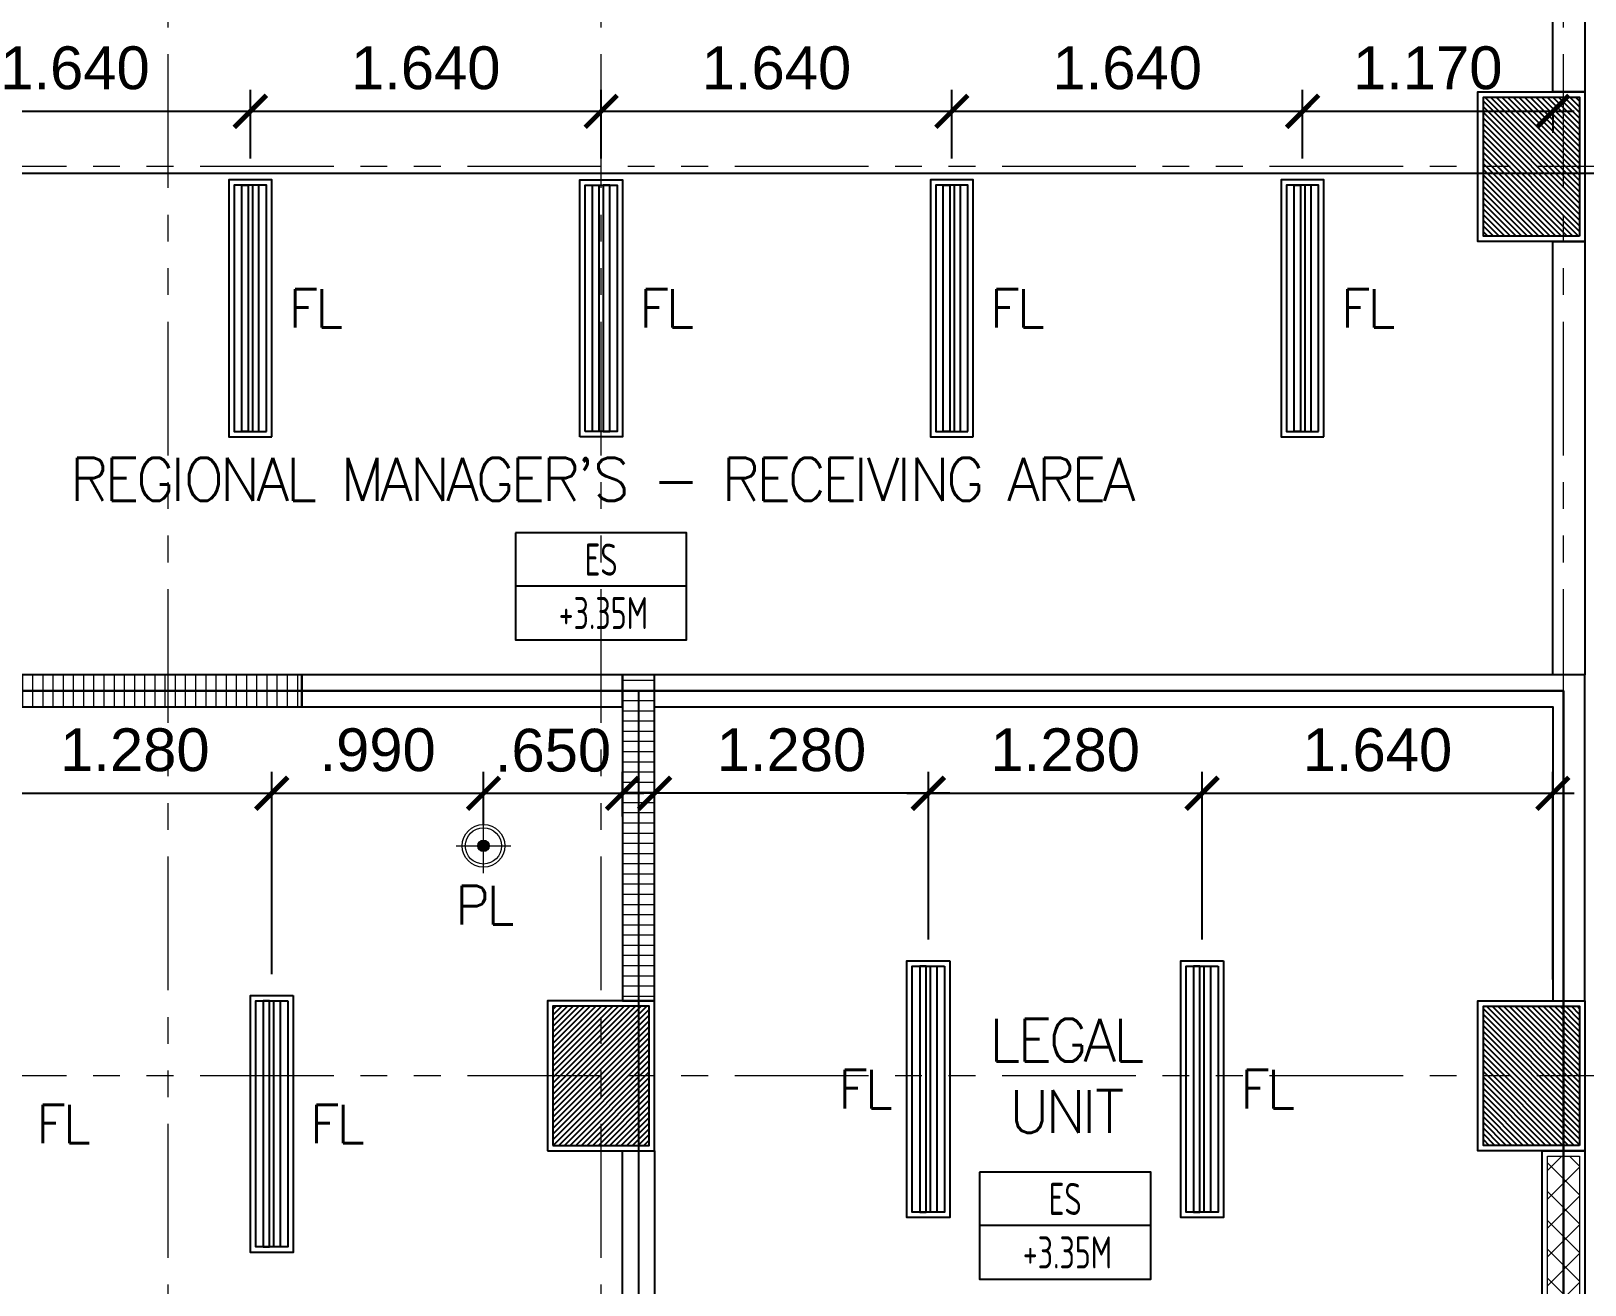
# Model space of a CAD drawing. Header units: metres. Extents: x -12400 to 1, y 0 to 106422.
# Drawn here: x -12126.28 to -12119.01, y 106340.76 to 106346.62 of the extents above; entities that cross this region are included whole.
import ezdxf
from ezdxf.enums import TextEntityAlignment as Align

# ---------------------------------------------------------------- set-up
doc = ezdxf.new("R2010")
doc.units = ezdxf.units.M
doc.header["$PDMODE"] = 35
doc.linetypes.add('PHANTOM2', pattern=[1.25, 0.625, -0.125, 0.125, -0.125, 0.125, -0.125])
for name, color, linetype, lineweight in [('A-DIM-100', 8, 'Continuous', 0), ('DIM 001', 251, 'Continuous', 13), ('FURN', 8, 'Continuous', 5), ('HATCH', 250, 'Continuous', 5), ('LAYOUT', 1, 'Continuous', 20), ('LF 001', 51, 'Continuous', 20)]:
    doc.layers.add(name, color=color, linetype=linetype, lineweight=lineweight)
for name, color, linetype in [('C-SCHED', 1, 'Continuous'), ('E_FIX_LIGHT1', 2, 'Continuous'), ('lighting', 1, 'Continuous'), ('stone', 15, 'Continuous'), ('txt', 2, 'Continuous'), ('WALL', 7, 'Continuous')]:
    doc.layers.add(name, color=color, linetype=linetype)
doc.layers.add('GUIDELINES', color=206, linetype='Continuous', plot=False)
doc.styles.add('architxt', font='architxt.shx', dxfattribs={"width": 0.8})
doc.styles.add('DIMTXT-100', font='arial.ttf')
doc.styles.add('swis721', font='swiss.ttf')
doc.styles.add('T.25', font='romans.shx', dxfattribs={"height": 0.2})
doc.dimstyles.new('D-100', dxfattribs={"dimtxt": 0.2, "dimasz": 0.15, "dimexe": 0.1, "dimexo": 0.1, "dimgap": 0.1, "dimtad": 1, "dimdec": 3, "dimzin": 4, "dimdsep": 46, "dimtxsty": 'DIMTXT-100', "dimblk": 'ARCHTICK', "dimcen": 0.2, "dimdle": 0.1, "dimclrd": 8, "dimclre": 8, "dimclrt": 2, "dimadec": 0, "dimazin": 1, "dimtfac": 1, "dimtdec": 3, "dimtofl": 0, "dimtmove": 2, "dimatfit": 3, "dimfxl": 1, "dimarcsym": 0})
doc.dimstyles.new('DIM 200', dxfattribs={"dimtxt": 200, "dimasz": 1, "dimexe": 0, "dimexo": 40, "dimgap": 50, "dimtad": 1, "dimtoh": 1, "dimdec": 0, "dimlfac": 2, "dimtxsty": 'swis721', "dimblk": 'CIR', "dimcen": 0, "dimclrd": 155, "dimclre": 155, "dimclrt": 4, "dimadec": 0, "dimazin": 0, "dimtfac": 1, "dimtdec": 0, "dimtix": 1, "dimtmove": 1, "dimatfit": 3, "dimldrblk": 'CIR', "dimfxl": 0, "dimarcsym": 0})

# ---------------------------------------------------------------- blocks, each defined once
blk = doc.blocks.new('CIR')
at = {"color": 4}
blk.add_circle((0, 0), 50, dxfattribs=at)
blk = doc.blocks.new('A$C1B753C5A')
at = {"layer": 'WALL'}
h = blk.add_hatch(dxfattribs=at)
h.set_pattern_fill('ANSI31', color=250, scale=0.15)
h.set_pattern_definition([(45, (-1494.388102653662, 303.0677240852394), (-0.01325825214724777, 0.01325825214724777), [])])
h.paths.add_polyline_path([(0.4750000000001364, 0.6749999999999545), (0.02500000000009089, 0.6749999999999545), (0.02500000000009095, 0.02499999999997721), (0.4750000000001364, 0.02499999999997721)])
at = {"color": 7}
blk.add_lwpolyline([(0, 0), (0.5000000000002274, 0), (0.5000000000002274, 0.6999999999999318), (0, 0.6999999999999318)], close=True, dxfattribs=at)
at = {"layer": 'stone', "color": 5}
blk.add_lwpolyline([(0.02500000000009095, 0.02499999999997726), (0.4750000000001364, 0.02499999999997726), (0.4750000000001364, 0.6749999999999545), (0.02500000000009095, 0.6749999999999545)], close=True, dxfattribs=at)
blk = doc.blocks.new('COLUMNS2F')
at = {"xscale": -1}
for p in [(-12153.85441529414, 106334.6499565114), (-12153.85441529414, 106330.3999565114)]:
    blk.add_blockref('A$C1B753C5A', p, dxfattribs=at)
blk.add_blockref('A$C1B753C5A', (-12158.70441529414, 106330.3999565114))
blk = doc.blocks.new('*U1967')
at = {"layer": 'HATCH'}
h = blk.add_hatch(dxfattribs=at)
h.set_pattern_fill('ANSI37', color=256, scale=0.03, angle=-180)
h.set_pattern_definition([(225, (2.462500000018339, 0), (0.06735192090801863, -0.06735192090801868), []), (314.9999999999999, (2.462500000018339, 0), (0.06735192090801868, 0.06735192090801861), [])])
h.paths.add_polyline_path([(0.02500000000873115, 0.1749999999883585), (0.02500000000873115, 0.02499999999417923), (3.525000000023796, 0.02499999999417923), (3.525000000023796, 0.1749999999883585)])
blk.add_lwpolyline([(0, 0.1999999999825377), (0, 0), (3.550000000017975, 0), (3.550000000017975, 0.1999999999825377)], close=True)
blk.add_lwpolyline([(0.02500000000873115, 0.1749999999883585), (0.02500000000873115, 0.02499999999417923), (3.525000000023796, 0.02499999999417923), (3.525000000023796, 0.1749999999883585)], close=True, dxfattribs=at)
blk = doc.blocks.new('*U262')
at = {"layer": 'HATCH'}
h = blk.add_hatch(dxfattribs=at)
h.set_pattern_fill('ANSI31', color=256, scale=0.015, angle=45)
h.set_pattern_definition([(90, (1.912500000116779, 0), (-0.04762500000000001, 0), [])])
h.paths.add_polyline_path([(3.000000000116415, 0), (3.000000000116415, 0.1499999999796273), (0, 0.1499999999796273), (0, 0)])
at = {"color": 3}
blk.add_lwpolyline([(3.000000000116415, 0), (3.000000000116415, 0.1499999999796273), (0, 0.1499999999796273), (0, 0)], close=True, dxfattribs=at)
blk = doc.blocks.new('*U265')
at = {"layer": 'HATCH'}
h = blk.add_hatch(dxfattribs=at)
h.set_pattern_fill('ANSI31', color=256, scale=0.015, angle=45)
h.set_pattern_definition([(90, (0.4374999999890863, 0), (-0.04762500000000001, 0), [])])
h.paths.add_polyline_path([(1.524999999988722, 0), (1.524999999988722, 0.1499999999796273), (0, 0.1499999999796273), (0, 0)])
at = {"color": 3}
blk.add_lwpolyline([(1.524999999988722, 0), (1.524999999988722, 0.1499999999796273), (0, 0.1499999999796273), (0, 0)], close=True, dxfattribs=at)
blk = doc.blocks.new('A$C68b8fe4d')
at = {"color": 1}
for points in [[(10.05000000000655, 11.39999999999418), (10.20000000000073, 11.39999999999418), (10.20000000000073, 10.69999999998254), (10.05000000000655, 10.69999999998254)], [(10.05000000000655, 9.999999999985448), (10.20000000000073, 9.999999999985448), (10.20000000000073, 7.974999999991269), (10.05000000000655, 7.974999999991269)], [(5.700000000020736, 7.974999999976717), (4.200000000098953, 7.974999999976717), (4.200000000098953, 7.825000000011642), (5.700000000020736, 7.825000000011642)], [(5.700000000020736, 5.749999999985448), (5.849999999996726, 5.749999999985448), (5.849999999996726, 3.92500000000291), (5.700000000020736, 3.92500000000291)]]:
    blk.add_lwpolyline(points, close=True, dxfattribs=at)
blk.add_lwpolyline([(5.850000000000364, 7.82499999999709), (10.04999999999927, 7.82499999999709), (10.04999999999927, 6.449999999982538), (10.20000000000073, 6.449999999982538), (10.20000000000073, 7.974999999991269), (5.850000000000364, 7.974999999991269)], dxfattribs=at)
at = {"layer": 'GUIDELINES'}
for points in [[(5.774999999999636, 3.850000000005821), (1.100000000000364, 3.850000000005821), (1.100000000000364, 7.899999999994179), (5.774999999999636, 7.899999999994179)], [(10.10000000000036, 7.899999999994179), (1.100000000000364, 7.899999999994179), (1.100000000000364, 1.100000000005821), (10.10000000000036, 1.100000000005821)], [(1.100000000000364, 7.899999999994179), (10.10000000000036, 7.899999999994179), (10.10000000000036, 3.850000000005821), (1.100000000000364, 3.850000000005821)]]:
    blk.add_lwpolyline(points, close=True, dxfattribs=at)
blk.add_blockref('COLUMNS2F', (12164.05441529414, -106324.6499565114))
at = {"color": 1}
blk.add_blockref('*U262', (1.199999999982538, 7.825000000011642), dxfattribs=at)
at = {"color": 1, "rotation": 90}
blk.add_blockref('*U265', (5.850000000000364, 6.449999999982538), dxfattribs=at)
at = {"xscale": -1, "rotation": 270}
blk.add_blockref('*U1967', (9.999999999994543, 2.200000000113505), dxfattribs=at)
blk = doc.blocks.new('LEDPENDANTLT')
at = {"color": 1}
for points in [[(0, 0.1999999999970896), (1.200000000000728, 0.1999999999970896), (1.200000000000728, 0), (0, 0)], [(0.02499999999417923, 0.1750000000029104), (1.175000000006548, 0.1750000000029104), (1.175000000006548, 0.02499999999417923), (0.02499999999417923, 0.02499999999417923)]]:
    blk.add_lwpolyline(points, close=True, dxfattribs=at)
at = {"color": 2}
for points in [[(1.174999999995634, 0.1100000000005821), (0.02499999999417923, 0.1100000000005821), (0.02499999999417923, 0.1399999999994179), (1.174999999995634, 0.1399999999994179)], [(1.174999999995634, 0.09000000001105946), (0.02499999999417923, 0.09000000001105946), (0.02499999999417923, 0.06000000001222361), (1.174999999995634, 0.06000000001222361)]]:
    blk.add_lwpolyline(points, close=True, dxfattribs=at)
blk = doc.blocks.new('L1')
at = {"layer": 'LF 001', "lineweight": 20, "ltscale": 1500}
h = blk.add_hatch(color=256, dxfattribs=at)
edge = h.paths.add_edge_path()
edge.add_arc((1.13686837721616e-13, -1.13686837721616e-13), 0.0318958546358772, 0, 360)
at = {"layer": 'LF 001', "ltscale": 1500}
blk.add_lwpolyline([(-0.09999999999990905, -1.13686837721616e-13, -1), (0.1000000000000227, -1.13686837721616e-13, -1)], format="xyb", close=True, dxfattribs=at)
at = {"layer": 'LF 001', "color": 76, "lineweight": 18, "ltscale": 1500}
for points in [[(1.13686837721616e-13, 0.1499999999997499), (1.13686837721616e-13, -0.1500000000000909)], [(-0.1499999999999773, -1.13686837721616e-13), (0.1500000000000909, -1.13686837721616e-13)]]:
    blk.add_lwpolyline(points, dxfattribs=at)
at = {"layer": 'LF 001', "lineweight": 20, "ltscale": 1500}
blk.add_circle((1.13686837721616e-13, -1.13686837721616e-13), 0.0318958546358772, dxfattribs=at)
blk = doc.blocks.new('LO')
at = {"layer": 'LAYOUT', "xscale": 1000, "yscale": 1000, "zscale": 1000}
blk.add_blockref('L1', (0, 0), dxfattribs=at)
blk = doc.blocks.new('*U1960')
at = {"layer": 'LF 001', "ltscale": 1500}
blk.add_circle((0, -3.995415109869782e-14), 0.0998520709958535, dxfattribs=at)
at = {"layer": 'lighting', "xscale": 0.0008492979043710491, "yscale": 0.0008492979043710491, "zscale": 0.0008492979043710491}
blk.add_blockref('LO', (0, -3.995415109869782e-14), dxfattribs=at)
blk = doc.blocks.new('A$Cf8c814ff')
at = {"xscale": -1, "rotation": 270}
for p in [(3.860000000000582, 9.087500000037835), (7.140000000001237, 9.087500000037835), (8.780000000002474, 9.087500000037835)]:
    blk.add_blockref('LEDPENDANTLT', p, dxfattribs=at)
for p, rotation in [((5.699999999998909, 9.087500000037835), 90), ((7.030000000002474, 6.637500000040745), 270), ((8.310000000003129, 6.637500000040745), 270), ((3.960000000002765, 6.475000000005821), 270)]:
    blk.add_blockref('LEDPENDANTLT', p, dxfattribs=dict(rotation=rotation))
at = {"layer": 'E_FIX_LIGHT1', "rotation": 90}
blk.add_blockref('*U1960', (5.0500000000211, 7.175000000017462), dxfattribs=at)
at = {"layer": 'txt', "color": 6, "linetype": 'Continuous', "char_height": 0.18, "attachment_point": 5, "style": 'T.25'}
for s, insert in [('{\\T0.9;FL}', (4.259999999998399, 9.687500000029104)), ('{\\T0.9;FL}', (5.899999999999636, 9.687500000029104)), ('{\\T0.9;FL}', (7.539999999999054, 9.687500000029104)), ('{\\T0.9;FL}', (9.180000000000291, 9.687500000029104)), ('{\\T0.9;PL}', (5.0500000000211, 6.897605314370594)), ('{\\T0.9;FL}', (6.830000000001746, 6.037500000034925)), ('{\\T0.9;FL}', (8.710000000000946, 6.037500000034925)), ('{\\T0.9;FL}', (3.079999999999927, 5.875)), ('{\\T0.9;FL}', (4.360000000000582, 5.875))]:
    blk.add_mtext_dynamic_manual_height_columns(s, width=0.6453045245441018, gutter_width=0.001, heights=[0], dxfattribs=dict(at, insert=insert))
blk = doc.blocks.new('_ArchTick')
at = {"color": 0, "linetype": 'ByBlock', "const_width": 0.15}
blk.add_lwpolyline([(-0.5, -0.5), (0.5, 0.5)], dxfattribs=at)
blk = doc.blocks.new('*D889')
at = {"layer": 'DEFPOINTS', "color": 0, "transparency": 16777216}
for p in [(-12125.25296792572, 106346.2448595362), (-12126.89296792572, 106345.9240394432), (-12125.25296792572, 106345.9240394432)]:
    blk.add_point(p, dxfattribs=at)
at = {"layer": 'DIM 001', "color": 8, "lineweight": -2, "transparency": 16777216}
for p, q in [((-12126.89296792572, 106346.0240394432), (-12126.89296792572, 106346.3448595362)), ((-12125.25296792572, 106346.0240394432), (-12125.25296792572, 106346.3448595362)), ((-12126.99296792572, 106346.2448595362), (-12125.15296792572, 106346.2448595362))]:
    blk.add_line(p, q, dxfattribs=at)
at = {"layer": 'DIM 001', "color": 8, "lineweight": -2, "transparency": 16777216, "xscale": 0.15, "yscale": 0.15, "zscale": 0.15, "rotation": 180}
blk.add_blockref('_ArchTick', (-12126.89296792572, 106346.2448595362), dxfattribs=at)
at = {"layer": 'DIM 001', "color": 8, "lineweight": -2, "transparency": 16777216, "xscale": 0.15, "yscale": 0.15, "zscale": 0.15}
blk.add_blockref('_ArchTick', (-12125.25296792572, 106346.2448595362), dxfattribs=at)
at = {"layer": 'DIM 001', "color": 2, "transparency": 16777216, "insert": (-12126.07296792572, 106346.4469741338), "char_height": 0.2, "attachment_point": 5, "style": 'DIMTXT-100'}
blk.add_mtext('1.640', dxfattribs=at)
blk = doc.blocks.new('*D890')
at = {"layer": 'DEFPOINTS', "color": 0, "transparency": 16777216}
for p in [(-12123.61296792572, 106346.2448595362), (-12125.25296792572, 106345.9240394432), (-12123.61296792572, 106345.9240394432)]:
    blk.add_point(p, dxfattribs=at)
at = {"layer": 'DIM 001', "color": 8, "lineweight": -2, "transparency": 16777216}
for p, q in [((-12125.25296792572, 106346.0240394432), (-12125.25296792572, 106346.3448595362)), ((-12123.61296792572, 106346.0240394432), (-12123.61296792572, 106346.3448595362)), ((-12125.35296792572, 106346.2448595362), (-12123.51296792572, 106346.2448595362))]:
    blk.add_line(p, q, dxfattribs=at)
at = {"layer": 'DIM 001', "color": 8, "lineweight": -2, "transparency": 16777216, "xscale": 0.15, "yscale": 0.15, "zscale": 0.15, "rotation": 180}
blk.add_blockref('_ArchTick', (-12125.25296792572, 106346.2448595362), dxfattribs=at)
at = {"layer": 'DIM 001', "color": 8, "lineweight": -2, "transparency": 16777216, "xscale": 0.15, "yscale": 0.15, "zscale": 0.15}
blk.add_blockref('_ArchTick', (-12123.61296792572, 106346.2448595362), dxfattribs=at)
at = {"layer": 'DIM 001', "color": 2, "transparency": 16777216, "insert": (-12124.43296792572, 106346.4469741338), "char_height": 0.2, "attachment_point": 5, "style": 'DIMTXT-100'}
blk.add_mtext('1.640', dxfattribs=at)
blk = doc.blocks.new('*D891')
at = {"layer": 'DEFPOINTS', "color": 0, "transparency": 16777216}
for p in [(-12121.97296792572, 106346.2448595362), (-12123.61296792572, 106345.9240394432), (-12121.97296792572, 106345.9240394432)]:
    blk.add_point(p, dxfattribs=at)
at = {"layer": 'DIM 001', "color": 8, "lineweight": -2, "transparency": 16777216}
for p, q in [((-12123.61296792572, 106346.0240394432), (-12123.61296792572, 106346.3448595362)), ((-12121.97296792572, 106346.0240394432), (-12121.97296792572, 106346.3448595362)), ((-12123.71296792572, 106346.2448595362), (-12121.87296792572, 106346.2448595362))]:
    blk.add_line(p, q, dxfattribs=at)
at = {"layer": 'DIM 001', "color": 8, "lineweight": -2, "transparency": 16777216, "xscale": 0.15, "yscale": 0.15, "zscale": 0.15, "rotation": 180}
blk.add_blockref('_ArchTick', (-12123.61296792572, 106346.2448595362), dxfattribs=at)
at = {"layer": 'DIM 001', "color": 8, "lineweight": -2, "transparency": 16777216, "xscale": 0.15, "yscale": 0.15, "zscale": 0.15}
blk.add_blockref('_ArchTick', (-12121.97296792572, 106346.2448595362), dxfattribs=at)
at = {"layer": 'DIM 001', "color": 2, "transparency": 16777216, "insert": (-12122.79296792572, 106346.4469741338), "char_height": 0.2, "attachment_point": 5, "style": 'DIMTXT-100'}
blk.add_mtext('1.640', dxfattribs=at)
blk = doc.blocks.new('*D892')
at = {"layer": 'DEFPOINTS', "color": 0, "transparency": 16777216}
for p in [(-12120.33296792571, 106346.2448595362), (-12121.97296792572, 106345.9240394432), (-12120.33296792571, 106345.9240394432)]:
    blk.add_point(p, dxfattribs=at)
at = {"layer": 'DIM 001', "color": 8, "lineweight": -2, "transparency": 16777216}
for p, q in [((-12121.97296792572, 106346.0240394432), (-12121.97296792572, 106346.3448595362)), ((-12120.33296792571, 106346.0240394432), (-12120.33296792571, 106346.3448595362)), ((-12122.07296792572, 106346.2448595362), (-12120.23296792571, 106346.2448595362))]:
    blk.add_line(p, q, dxfattribs=at)
at = {"layer": 'DIM 001', "color": 8, "lineweight": -2, "transparency": 16777216, "xscale": 0.15, "yscale": 0.15, "zscale": 0.15, "rotation": 180}
blk.add_blockref('_ArchTick', (-12121.97296792572, 106346.2448595362), dxfattribs=at)
at = {"layer": 'DIM 001', "color": 8, "lineweight": -2, "transparency": 16777216, "xscale": 0.15, "yscale": 0.15, "zscale": 0.15}
blk.add_blockref('_ArchTick', (-12120.33296792571, 106346.2448595362), dxfattribs=at)
at = {"layer": 'DIM 001', "color": 2, "transparency": 16777216, "insert": (-12121.15296792571, 106346.4469741338), "char_height": 0.2, "attachment_point": 5, "style": 'DIMTXT-100'}
blk.add_mtext('1.640', dxfattribs=at)
blk = doc.blocks.new('*D998')
at = {"layer": 'DEFPOINTS', "color": 0, "transparency": 16777216}
for p in [(-12119.16296792571, 106346.3365394432), (-12119.16296792571, 106346.2448595362), (-12120.33296792571, 106345.9240394432)]:
    blk.add_point(p, dxfattribs=at)
at = {"layer": 'DIM 001', "color": 8, "lineweight": -2, "transparency": 16777216}
for p, q in [((-12120.33296792571, 106346.0240394432), (-12120.33296792571, 106346.3448595362)), ((-12120.43296792572, 106346.2448595362), (-12119.06296792571, 106346.2448595362)), ((-12119.16296792571, 106346.2365394432), (-12119.16296792571, 106346.1448595362))]:
    blk.add_line(p, q, dxfattribs=at)
at = {"layer": 'DIM 001', "color": 8, "lineweight": -2, "transparency": 16777216, "xscale": 0.15, "yscale": 0.15, "zscale": 0.15, "rotation": 180}
blk.add_blockref('_ArchTick', (-12120.33296792571, 106346.2448595362), dxfattribs=at)
at = {"layer": 'DIM 001', "color": 8, "lineweight": -2, "transparency": 16777216, "xscale": 0.15, "yscale": 0.15, "zscale": 0.15}
blk.add_blockref('_ArchTick', (-12119.16296792571, 106346.2448595362), dxfattribs=at)
at = {"layer": 'DIM 001', "color": 2, "transparency": 16777216, "insert": (-12119.74796792571, 106346.4469741338), "char_height": 0.2, "attachment_point": 5, "style": 'DIMTXT-100'}
blk.add_mtext('1.170', dxfattribs=at)
blk = doc.blocks.new('*D894')
at = {"layer": 'DEFPOINTS', "color": 0, "transparency": 16777216}
for p in [(-12125.15296792571, 106343.0573413099), (-12126.43296792572, 106342.1115394432), (-12125.15296792571, 106342.1115394432)]:
    blk.add_point(p, dxfattribs=at)
at = {"layer": 'DIM 001', "color": 8, "lineweight": -2, "transparency": 16777216}
for p, q in [((-12126.43296792572, 106342.2115394432), (-12126.43296792572, 106343.1573413099)), ((-12125.15296792571, 106342.2115394432), (-12125.15296792571, 106343.1573413099)), ((-12126.53296792572, 106343.0573413099), (-12125.05296792571, 106343.0573413099))]:
    blk.add_line(p, q, dxfattribs=at)
at = {"layer": 'DIM 001', "color": 8, "lineweight": -2, "transparency": 16777216, "xscale": 0.15, "yscale": 0.15, "zscale": 0.15, "rotation": 180}
blk.add_blockref('_ArchTick', (-12126.43296792572, 106343.0573413099), dxfattribs=at)
at = {"layer": 'DIM 001', "color": 8, "lineweight": -2, "transparency": 16777216, "xscale": 0.15, "yscale": 0.15, "zscale": 0.15}
blk.add_blockref('_ArchTick', (-12125.15296792571, 106343.0573413099), dxfattribs=at)
at = {"layer": 'DIM 001', "color": 2, "transparency": 16777216, "insert": (-12125.79296792571, 106343.2594559075), "char_height": 0.2, "attachment_point": 5, "style": 'DIMTXT-100'}
blk.add_mtext('1.280', dxfattribs=at)
blk = doc.blocks.new('*D895')
at = {"layer": 'DEFPOINTS', "color": 0, "transparency": 16777216}
for p in [(-12124.16296792569, 106343.0573413099), (-12124.16296792569, 106342.8115394432), (-12125.15296792571, 106342.1115394432)]:
    blk.add_point(p, dxfattribs=at)
at = {"layer": 'DIM 001', "color": 8, "lineweight": -2, "transparency": 16777216}
for p, q in [((-12125.15296792571, 106342.2115394432), (-12125.15296792571, 106343.1573413099)), ((-12124.16296792569, 106342.9115394432), (-12124.16296792569, 106343.1573413099)), ((-12125.25296792571, 106343.0573413099), (-12124.06296792569, 106343.0573413099))]:
    blk.add_line(p, q, dxfattribs=at)
at = {"layer": 'DIM 001', "color": 8, "lineweight": -2, "transparency": 16777216, "xscale": 0.15, "yscale": 0.15, "zscale": 0.15, "rotation": 180}
blk.add_blockref('_ArchTick', (-12125.15296792571, 106343.0573413099), dxfattribs=at)
at = {"layer": 'DIM 001', "color": 8, "lineweight": -2, "transparency": 16777216, "xscale": 0.15, "yscale": 0.15, "zscale": 0.15}
blk.add_blockref('_ArchTick', (-12124.16296792569, 106343.0573413099), dxfattribs=at)
at = {"layer": 'DIM 001', "color": 2, "transparency": 16777216, "insert": (-12124.6579679257, 106343.2594559075), "char_height": 0.2, "attachment_point": 5, "style": 'DIMTXT-100'}
blk.add_mtext('.990', dxfattribs=at)
blk = doc.blocks.new('*D1000')
at = {"layer": 'DEFPOINTS', "color": 0, "transparency": 16777216}
for p in [(-12123.5129679257, 106343.0573413099), (-12124.16296792569, 106342.8115394432), (-12123.5129679257, 106342.8490394432)]:
    blk.add_point(p, dxfattribs=at)
at = {"layer": 'DIM 001', "color": 8, "lineweight": -2, "transparency": 16777216}
for p, q in [((-12124.16296792569, 106342.9115394432), (-12124.16296792569, 106343.1573413099)), ((-12123.5129679257, 106342.9490394432), (-12123.5129679257, 106343.1573413099)), ((-12124.2629679257, 106343.0573413099), (-12123.41296792569, 106343.0573413099))]:
    blk.add_line(p, q, dxfattribs=at)
at = {"layer": 'DIM 001', "color": 8, "lineweight": -2, "transparency": 16777216, "xscale": 0.15, "yscale": 0.15, "zscale": 0.15, "rotation": 180}
blk.add_blockref('_ArchTick', (-12124.16296792569, 106343.0573413099), dxfattribs=at)
at = {"layer": 'DIM 001', "color": 8, "lineweight": -2, "transparency": 16777216, "xscale": 0.15, "yscale": 0.15, "zscale": 0.15}
blk.add_blockref('_ArchTick', (-12123.5129679257, 106343.0573413099), dxfattribs=at)
at = {"layer": 'DIM 001', "color": 2, "transparency": 16777216, "insert": (-12123.83796792569, 106343.2573413099), "char_height": 0.2, "attachment_point": 5, "style": 'DIMTXT-100'}
blk.add_mtext('.650', dxfattribs=at)
blk = doc.blocks.new('*D897')
at = {"layer": 'DEFPOINTS', "color": 0, "transparency": 16777216}
for p in [(-12123.36296792572, 106343.0573413099), (-12123.36296792572, 106342.2740394432), (-12122.08296792571, 106342.2740394432)]:
    blk.add_point(p, dxfattribs=at)
at = {"layer": 'DIM 001', "color": 8, "lineweight": -2, "transparency": 16777216}
for p, q in [((-12123.36296792572, 106342.3740394432), (-12123.36296792572, 106343.1573413099)), ((-12122.08296792571, 106342.3740394432), (-12122.08296792571, 106343.1573413099)), ((-12121.98296792571, 106343.0573413099), (-12123.46296792572, 106343.0573413099))]:
    blk.add_line(p, q, dxfattribs=at)
at = {"layer": 'DIM 001', "color": 8, "lineweight": -2, "transparency": 16777216, "xscale": 0.15, "yscale": 0.15, "zscale": 0.15, "rotation": 180}
blk.add_blockref('_ArchTick', (-12123.36296792572, 106343.0573413099), dxfattribs=at)
at = {"layer": 'DIM 001', "color": 8, "lineweight": -2, "transparency": 16777216, "xscale": 0.15, "yscale": 0.15, "zscale": 0.15}
blk.add_blockref('_ArchTick', (-12122.08296792571, 106343.0573413099), dxfattribs=at)
at = {"layer": 'DIM 001', "color": 2, "transparency": 16777216, "insert": (-12122.72296792571, 106343.2594559075), "char_height": 0.2, "attachment_point": 5, "style": 'DIMTXT-100'}
blk.add_mtext('1.280', dxfattribs=at)
blk = doc.blocks.new('*D898')
at = {"layer": 'DEFPOINTS', "color": 0, "transparency": 16777216}
for p in [(-12120.80296792571, 106343.0573413099), (-12122.08296792571, 106342.2740394432), (-12120.80296792571, 106342.2740394432)]:
    blk.add_point(p, dxfattribs=at)
at = {"layer": 'DIM 001', "color": 8, "lineweight": -2, "transparency": 16777216}
for p, q in [((-12122.08296792571, 106342.3740394432), (-12122.08296792571, 106343.1573413099)), ((-12120.80296792571, 106342.3740394432), (-12120.80296792571, 106343.1573413099)), ((-12122.18296792572, 106343.0573413099), (-12120.70296792571, 106343.0573413099))]:
    blk.add_line(p, q, dxfattribs=at)
at = {"layer": 'DIM 001', "color": 8, "lineweight": -2, "transparency": 16777216, "xscale": 0.15, "yscale": 0.15, "zscale": 0.15, "rotation": 180}
blk.add_blockref('_ArchTick', (-12122.08296792571, 106343.0573413099), dxfattribs=at)
at = {"layer": 'DIM 001', "color": 8, "lineweight": -2, "transparency": 16777216, "xscale": 0.15, "yscale": 0.15, "zscale": 0.15}
blk.add_blockref('_ArchTick', (-12120.80296792571, 106343.0573413099), dxfattribs=at)
at = {"layer": 'DIM 001', "color": 2, "transparency": 16777216, "insert": (-12121.44296792572, 106343.2594559075), "char_height": 0.2, "attachment_point": 5, "style": 'DIMTXT-100'}
blk.add_mtext('1.280', dxfattribs=at)
blk = doc.blocks.new('*D1001')
at = {"layer": 'DEFPOINTS', "color": 0, "transparency": 16777216}
for p in [(-12119.16296792572, 106343.0573413099), (-12120.80296792571, 106342.2740394432), (-12119.16296792572, 106342.0865394432)]:
    blk.add_point(p, dxfattribs=at)
at = {"layer": 'DIM 001', "color": 8, "lineweight": -2, "transparency": 16777216}
for p, q in [((-12120.80296792571, 106342.3740394432), (-12120.80296792571, 106343.1573413099)), ((-12119.16296792572, 106342.1865394432), (-12119.16296792572, 106343.1573413099)), ((-12120.90296792571, 106343.0573413099), (-12119.06296792572, 106343.0573413099))]:
    blk.add_line(p, q, dxfattribs=at)
at = {"layer": 'DIM 001', "color": 8, "lineweight": -2, "transparency": 16777216, "xscale": 0.15, "yscale": 0.15, "zscale": 0.15, "rotation": 180}
blk.add_blockref('_ArchTick', (-12120.80296792571, 106343.0573413099), dxfattribs=at)
at = {"layer": 'DIM 001', "color": 8, "lineweight": -2, "transparency": 16777216, "xscale": 0.15, "yscale": 0.15, "zscale": 0.15}
blk.add_blockref('_ArchTick', (-12119.16296792572, 106343.0573413099), dxfattribs=at)
at = {"layer": 'DIM 001', "color": 2, "transparency": 16777216, "insert": (-12119.98296792572, 106343.2594559075), "char_height": 0.2, "attachment_point": 5, "style": 'DIMTXT-100'}
blk.add_mtext('1.640', dxfattribs=at)
blk = doc.blocks.new('*D1524')
at = {"layer": 'DEFPOINTS', "color": 0, "transparency": 16777216}
for p in [(-12298.64187663414, 106345.9544916112), (-12298.64187663414, 106345.9544916112), (0.5999999999949068, 0.07500000001164153)]:
    blk.add_point(p, dxfattribs=at)
at = {"layer": 'DIM 001', "color": 8, "lineweight": -2, "transparency": 16777216}
for p, q in [((0.5999999999949068, 0.1750000000116415), (0.6000000000014186, 106346.0544916112)), ((0.7000000000014186, 106345.9544916112), (-12298.74187663415, 106345.9544916112))]:
    blk.add_line(p, q, dxfattribs=at)
at = {"layer": 'DIM 001', "color": 8, "lineweight": -2, "transparency": 16777216, "xscale": 0.15, "yscale": 0.15, "zscale": 0.15, "rotation": 180}
blk.add_blockref('_ArchTick', (-12298.64187663414, 106345.9544916112), dxfattribs=at)
at = {"layer": 'DIM 001', "color": 8, "lineweight": -2, "transparency": 16777216, "xscale": 0.15, "yscale": 0.15, "zscale": 0.15}
blk.add_blockref('_ArchTick', (0.6000000000014186, 106345.9544916112), dxfattribs=at)
at = {"layer": 'DIM 001', "color": 2, "transparency": 16777216, "insert": (-6149.020938317071, 106346.1566062088), "char_height": 0.2, "attachment_point": 5, "style": 'DIMTXT-100'}
blk.add_mtext('12299.242', dxfattribs=at)
blk = doc.blocks.new('GRID1')
at = {"color": 6, "linetype": 'PHANTOM2'}
for points in [[(-12157.77941529414, 106384.7702236537), (-12157.77941529414, 106412.5702236537)], [(-12155.75441529414, 106384.7702236537), (-12155.75441529414, 106412.5702236537)], [(-12151.25441529414, 106384.7702236537), (-12151.25441529414, 106412.5702236537)], [(-12130.75441529413, 106398.6202236537), (-12163.75441529414, 106398.6202236537)], [(-12130.75441529413, 106394.3702236537), (-12163.75441529414, 106394.3702236537)]]:
    blk.add_leader(points, dimstyle='DIM 200', override={"dimasz": 0.002, "dimgap": 60, "dimtad": 0}, dxfattribs=at)

msp = doc.modelspace()

# ---------------------------------------------------------------- linework, layer by layer
at = {"layer": 'C-SCHED'}
for p, q in [((-12123.21296792571, 106344.0248697606), (-12124.01296792572, 106344.0248697606)), ((-12121.04296792571, 106341.0365394432), (-12121.84296792572, 106341.0365394432))]:
    msp.add_line(p, q, dxfattribs=at)
for points in [[(-12124.01296792572, 106344.2748697606), (-12124.01296792572, 106343.7748697606), (-12123.21296792571, 106343.7748697606), (-12123.21296792571, 106344.2748697606)], [(-12121.84296792572, 106341.2865394432), (-12121.84296792572, 106340.7865394432), (-12121.04296792571, 106340.7865394432), (-12121.04296792571, 106341.2865394432)]]:
    msp.add_lwpolyline(points, close=True, dxfattribs=at)

# ---------------------------------------------------------------- block references
at = {"color": 1}
msp.add_blockref('A$C68b8fe4d', (-12129.21296792572, 106335.6365394432), dxfattribs=at)
msp.add_blockref('A$Cf8c814ff', (-12129.21296792572, 106335.6365394432))
at = {"layer": 'A-DIM-100'}
msp.add_blockref('GRID1', (32.14144736842172, -52.63368421052292), dxfattribs=at)
at = {"layer": 'E_FIX_LIGHT1', "rotation": 90}
msp.add_blockref('*U1960', (-12124.16296792569, 106342.8115394432), dxfattribs=at)
at = {"layer": 'FURN', "xscale": -1, "rotation": 270}
for p in [(-12125.35296792572, 106344.7240394432), (-12120.43296792571, 106344.7240394432)]:
    msp.add_blockref('LEDPENDANTLT', p, dxfattribs=at)
at = {"layer": 'FURN'}
for p, rotation in [((-12123.51296792572, 106344.7240394432), 90), ((-12122.18296792571, 106342.2740394432), 270), ((-12120.90296792571, 106342.2740394432), 270), ((-12125.25296792571, 106342.1115394432), 270)]:
    msp.add_blockref('LEDPENDANTLT', p, dxfattribs=dict(at, rotation=rotation))

# ---------------------------------------------------------------- texts
at = {"linetype": 'Continuous', "char_height": 0.2, "attachment_point": 5, "style": 'T.25'}
for s, width, insert in [("{\\T0.9;\\C3;REGIONAL MANAGER'S - RECEIVING AREA}", 6.729047552584873, (-12123.61296792572, 106344.5248697606)), ('{\\T0.9;\\C3;LEGAL\\PUNIT}', 1.821704726335795, (-12121.44296792572, 106341.7365394432))]:
    msp.add_mtext_dynamic_manual_height_columns(s, width=width, gutter_width=0.001, heights=[0], dxfattribs=dict(at, insert=insert))
at = {"layer": 'C-SCHED', "color": 2, "style": 'architxt', "width": 0.8}
for p in [(-12123.61296792572, 106344.0745110202), (-12121.44296792572, 106341.0861807028)]:
    msp.add_text('ES', height=0.15, dxfattribs=at).set_placement(p, align=Align.CENTER)
for p in [(-12123.60252882827, 106343.8245110202), (-12121.43252882827, 106340.8361807028)]:
    msp.add_attdef('+3.35M', text='-', height=0.15, dxfattribs=at).set_placement(p, align=Align.CENTER)

# ---------------------------------------------------------------- dimensions: what is measured, and where the dimension line sits
at = {"layer": 'DIM 001'}
for base, p1, p2, picture, middle in [((-12125.25296792572, 106346.2448595362), (-12126.89296792572, 106345.9240394432), (-12125.25296792572, 106345.9240394432), '*D889', (-12126.07296792572, 106346.4469741338)), ((-12123.61296792572, 106346.2448595362), (-12125.25296792572, 106345.9240394432), (-12123.61296792572, 106345.9240394432), '*D890', (-12124.43296792572, 106346.4469741338)), ((-12121.97296792572, 106346.2448595362), (-12123.61296792572, 106345.9240394432), (-12121.97296792572, 106345.9240394432), '*D891', (-12122.79296792572, 106346.4469741338)), ((-12120.33296792571, 106346.2448595362), (-12121.97296792572, 106345.9240394432), (-12120.33296792571, 106345.9240394432), '*D892', (-12121.15296792571, 106346.4469741338)), ((-12119.16296792571, 106346.2448595362), (-12120.33296792571, 106345.9240394432), (-12119.16296792571, 106346.3365394432), '*D998', (-12119.74796792571, 106346.4469741338)), ((-12298.64187663414, 106345.9544916112), (0.5999999999949068, 0.07500000001164153), (-12298.64187663414, 106345.9544916112), '*D1524', (-6149.020938317071, 106346.1566062088)), ((-12125.15296792571, 106343.0573413099), (-12126.43296792572, 106342.1115394432), (-12125.15296792571, 106342.1115394432), '*D894', (-12125.79296792571, 106343.2594559075)), ((-12124.16296792569, 106343.0573413099), (-12125.15296792571, 106342.1115394432), (-12124.16296792569, 106342.8115394432), '*D895', (-12124.6579679257, 106343.2594559075)), ((-12123.36296792572, 106343.0573413099), (-12122.08296792571, 106342.2740394432), (-12123.36296792572, 106342.2740394432), '*D897', (-12122.72296792571, 106343.2594559075)), ((-12120.80296792571, 106343.0573413099), (-12122.08296792571, 106342.2740394432), (-12120.80296792571, 106342.2740394432), '*D898', (-12121.44296792572, 106343.2594559075)), ((-12119.16296792572, 106343.0573413099), (-12120.80296792571, 106342.2740394432), (-12119.16296792572, 106342.0865394432), '*D1001', (-12119.98296792572, 106343.2594559075))]:
    dim = msp.add_linear_dim(base=base, p1=p1, p2=p2, dimstyle='D-100', dxfattribs=at)
    dim.commit()
    dim.dimension.update_dxf_attribs({"geometry": picture, "text_midpoint": middle})
dim = msp.add_linear_dim(base=(-12123.5129679257, 106343.0573413099), p1=(-12124.16296792569, 106342.8115394432), p2=(-12123.5129679257, 106342.8490394432), dimstyle='D-100', dxfattribs=at)
dim.commit()
dim.dimension.update_dxf_attribs({"geometry": '*D1000', "text_midpoint": (-12123.83796792569, 106343.2573413099), "dimtype": 160})

doc.saveas('drawing.dxf')
